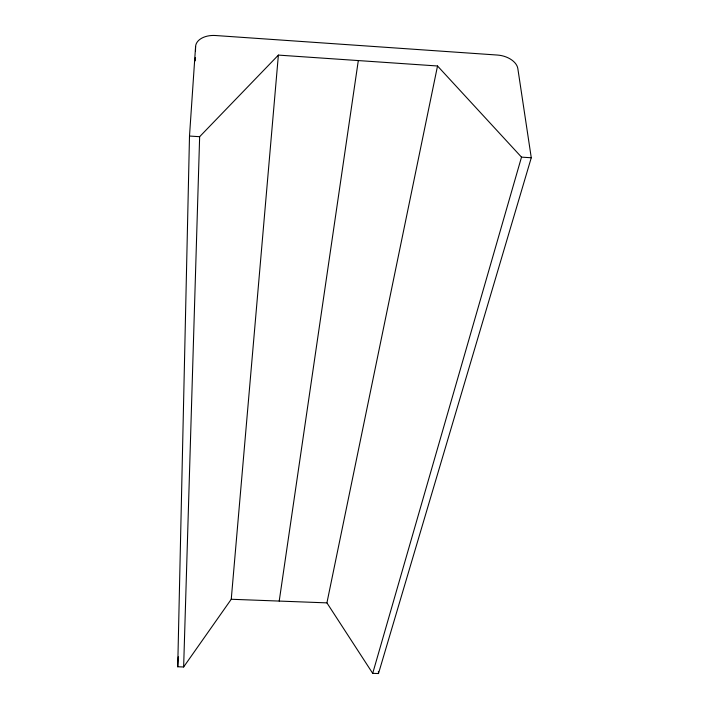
<?xml version="1.0" encoding="UTF-8"?>
<svg xmlns="http://www.w3.org/2000/svg" width="709" height="709" viewBox="0 0 709 709"><rect width="100%" height="100%" fill="white"/><g stroke="black" fill="none" stroke-linecap="round" stroke-linejoin="round"><path stroke-width="1.06" d="M177.729 666.77L189.498 136.048L195.595 46.439A19.347 12.363 4.5 0 1 215.589 35.521L497.47 55.054A19.019 11.982 12.2 0 1 517.827 68.543L531.271 157.761L378.491 673.55L372.704 673.355L326.92 602.872L437.524 65.99L278.38 55.098L199.646 136.695L183.64 666.974L177.729 666.77L178.287 656.826M195.241 60.814L195.321 57.491M195.489 50.862L195.595 46.439M183.64 666.974L231.249 599.265L278.38 55.098M279.213 601.072L358.311 60.566M372.704 673.355L521.505 157.141L437.524 65.99M231.249 599.265L326.92 602.872M189.498 136.048L199.646 136.695M521.505 157.141L531.271 157.761M378.402 671.361L378.491 673.55"/></g></svg>
